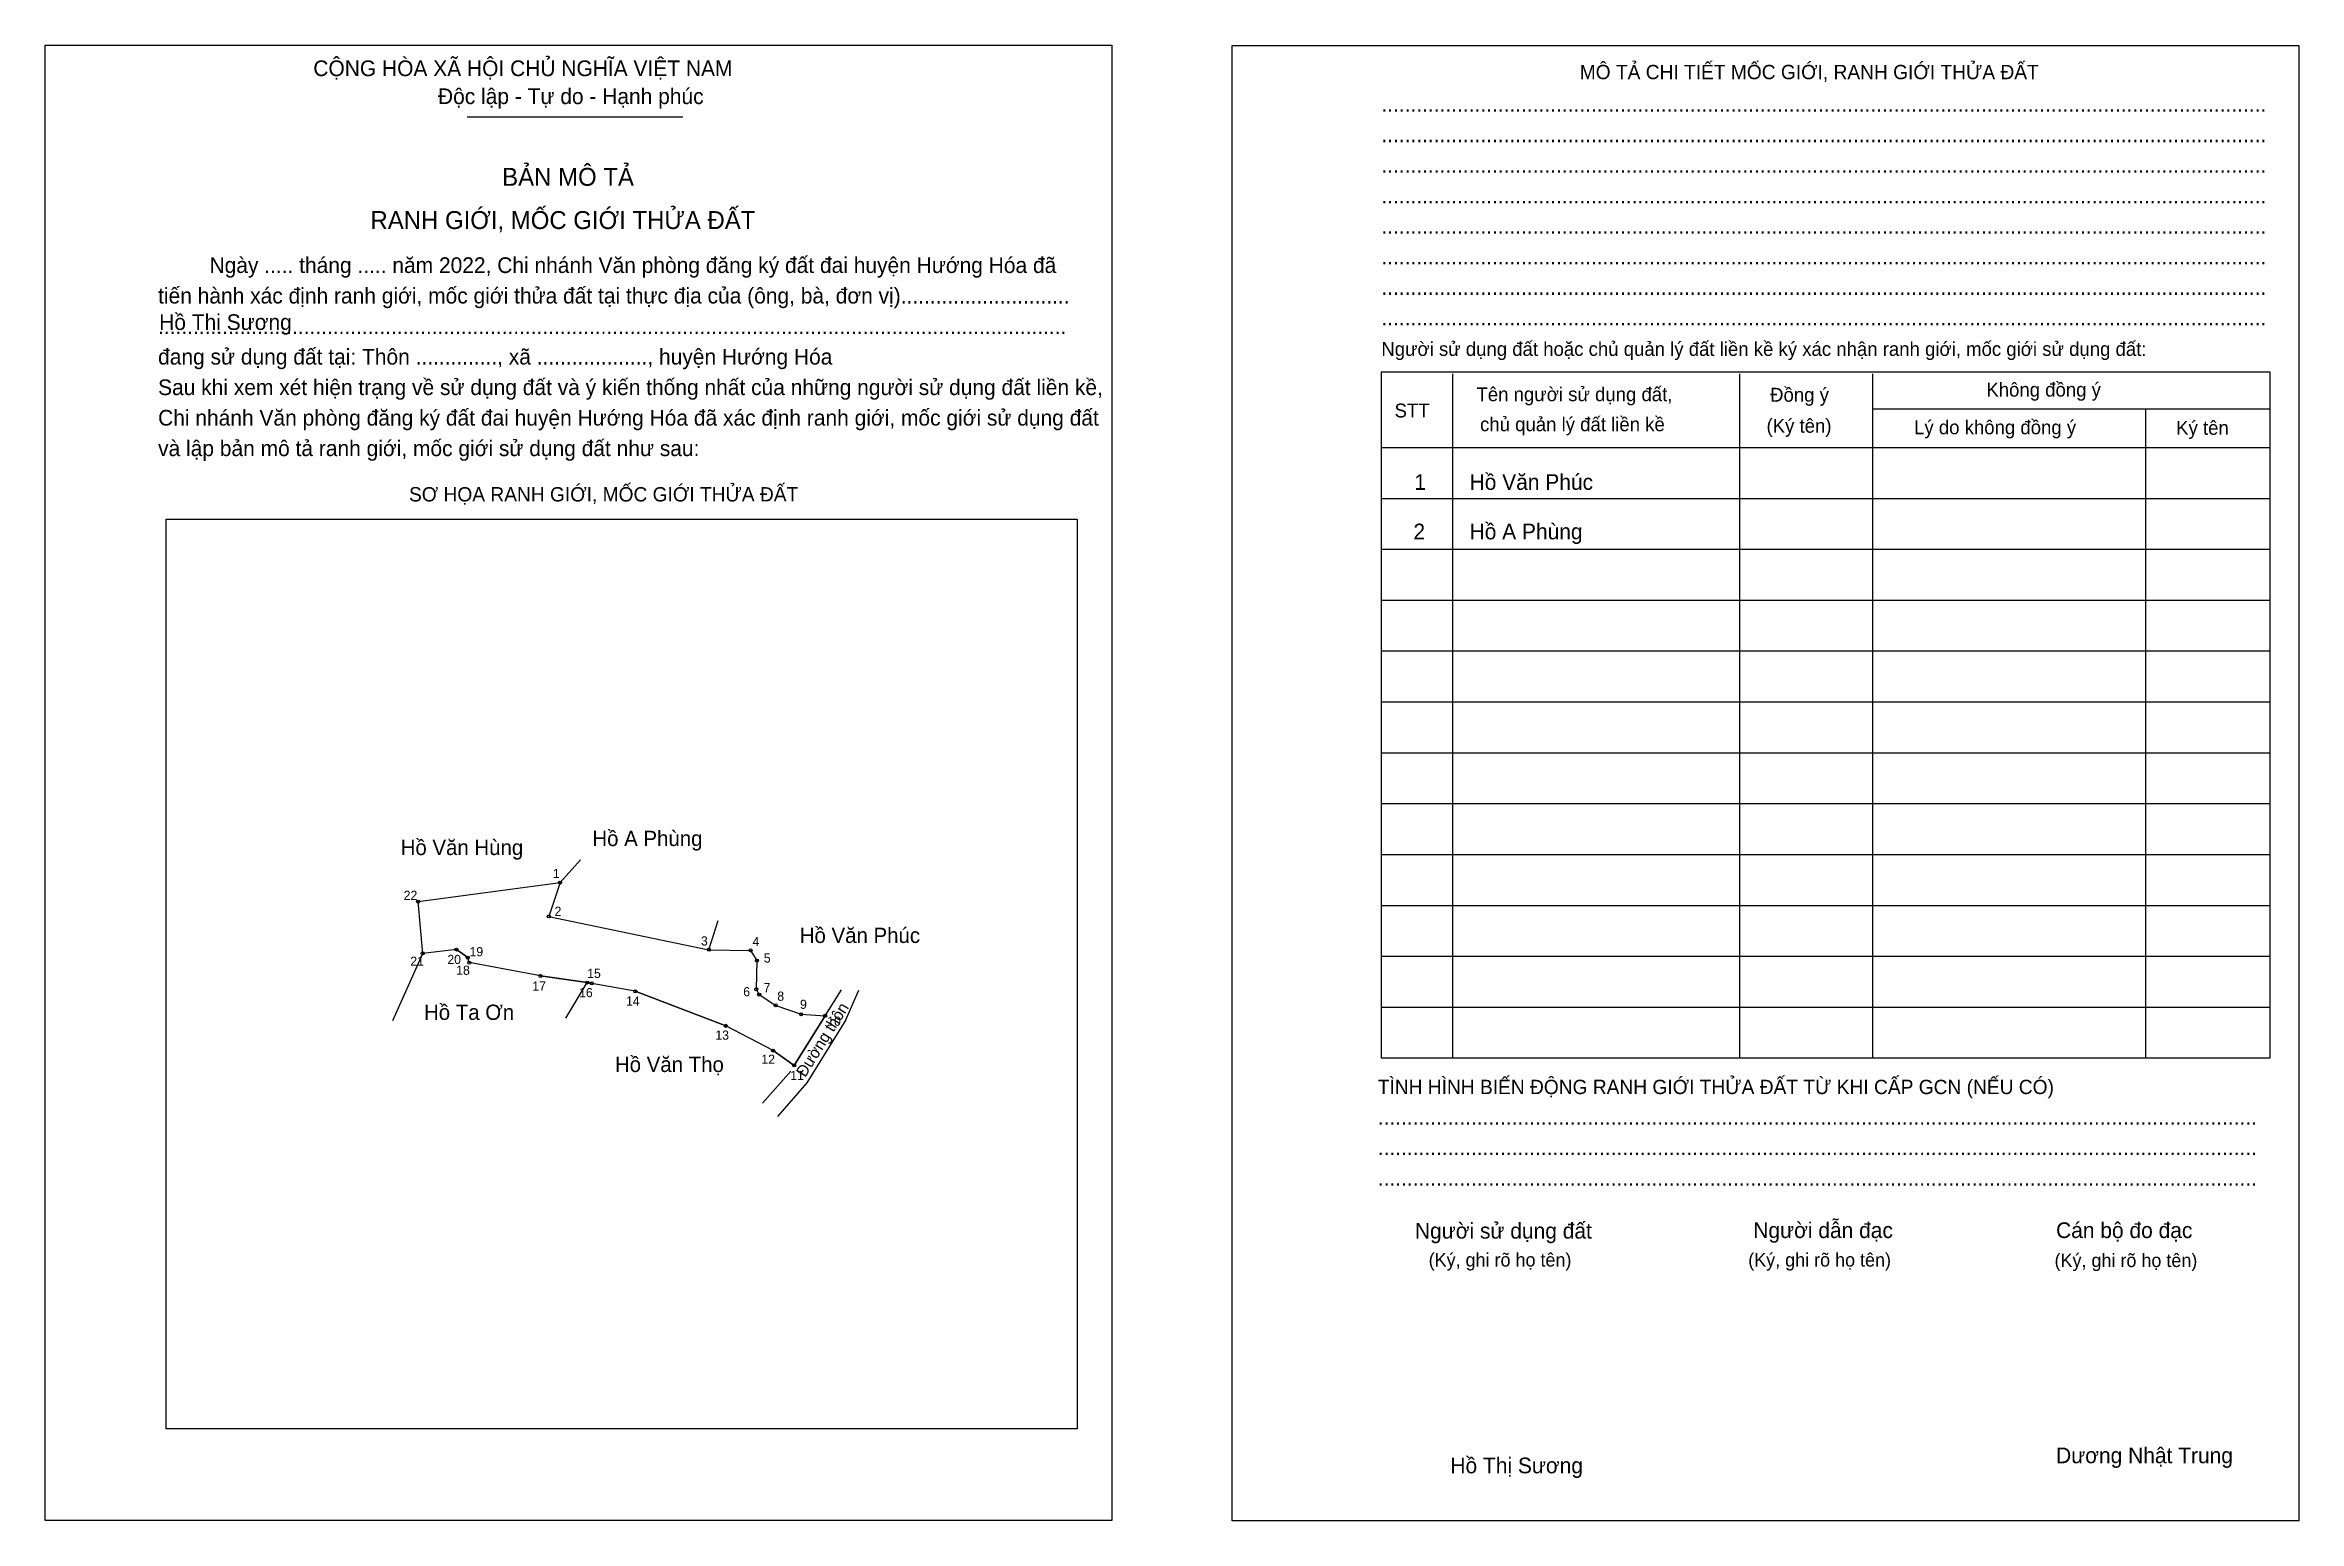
# Model space of a CAD drawing. Extents: x 547205 to 547886, y 1838538 to 1838984.
import ezdxf

# ---------------------------------------------------------------- set-up
doc = ezdxf.new("R2010")
doc.units = 0
for name, color, linetype in [('Level 1', 7, 'Continuous'), ('Level 10', 7, 'Continuous'), ('Level 11', 7, 'Continuous'), ('Level 2', 7, 'Continuous'), ('Level 25', 7, 'Continuous'), ('Level 27', 7, 'Continuous'), ('Level 36', 7, 'Continuous'), ('Level 52', 7, 'Continuous'), ('Level 55', 7, 'Continuous'), ('Level 6', 7, 'Continuous'), ('Level 9', 7, 'Continuous')]:
    doc.layers.add(name, color=color, linetype=linetype)

msp = doc.modelspace()

# ---------------------------------------------------------------- linework, layer by layer
at = {"layer": 'Level 1'}
for p, q in [((547204.7, 1838983.66), (547204.7, 1838983.66)), ((547563.28, 1838983.51), (547563.28, 1838983.51)), ((547332.23, 1838961.99), (547397.41, 1838961.99)), ((547629.9, 1838884.36), (547629.9, 1838677.6)), ((547716.6, 1838884.36), (547716.6, 1838677.6)), ((547756.72, 1838884.36), (547756.72, 1838677.6)), ((547756.72, 1838873.75), (547876.93, 1838873.75)), ((547839.27, 1838873.75), (547839.27, 1838677.6)), ((547608.38, 1838862.07), (547876.93, 1838862.07)), ((547608.38, 1838846.7), (547876.93, 1838846.7)), ((547241.3, 1838840.39), (547241.3, 1838840.39)), ((547608.38, 1838831.32), (547876.93, 1838831.32)), ((547608.38, 1838815.95), (547876.93, 1838815.95)), ((547608.38, 1838800.58), (547876.93, 1838800.58)), ((547608.38, 1838785.21), (547876.93, 1838785.21)), ((547608.38, 1838769.84), (547876.93, 1838769.84)), ((547608.38, 1838754.46), (547876.93, 1838754.46)), ((547608.38, 1838739.09), (547876.93, 1838739.09)), ((547608.38, 1838723.72), (547876.93, 1838723.72)), ((547608.38, 1838708.35), (547876.93, 1838708.35)), ((547608.38, 1838692.98), (547876.93, 1838692.98)), ((547516.46, 1838565.54), (547516.46, 1838565.54)), ((547527, 1838537.87), (547527, 1838537.87)), ((547885.58, 1838537.72), (547885.58, 1838537.72))]:
    msp.add_line(p, q, dxfattribs=at)
for points in [[(547876.93, 1838884.82), (547608.38, 1838884.82), (547608.38, 1838677.6), (547876.93, 1838677.6)], [(547241.3, 1838840.39), (547516.46, 1838840.39), (547516.46, 1838565.54), (547241.3, 1838565.54)]]:
    msp.add_lwpolyline(points, close=True, dxfattribs=at)
at = {"layer": 'Level 10'}
for p, q in [((547309.73, 1838688.91), (547318.78, 1838709.22)), ((547362.06, 1838689.65), (547368.48, 1838700.39)), ((547446.65, 1838689.1), (547450.51, 1838698.07)), ((547446.65, 1838689.1), (547434.79, 1838670.08)), ((547429.96, 1838673.66), (547421.42, 1838663.92)), ((547434.79, 1838670.08), (547425.93, 1838659.97))]:
    msp.add_line(p, q, dxfattribs=at)
msp.add_lwpolyline([(547328.97, 1838710.36), (547318.78, 1838709.22), (547317.39, 1838724.84), (547360.28, 1838730.6), (547356.88, 1838720.39), (547405.23, 1838710.32), (547417.83, 1838710.11), (547419.74, 1838707.01), (547419.54, 1838698.36), (547420.43, 1838696.75), (547425.45, 1838693.51), (547433.1, 1838690.8), (547440.37, 1838690.35), (547431.01, 1838675.34), (547424.64, 1838679.85), (547410.33, 1838687.31), (547383.01, 1838697.76), (547369.83, 1838700.15), (547368.48, 1838700.39), (547354.34, 1838702.38), (547332.86, 1838706.42), (547332.39, 1838707.92)], close=True, dxfattribs=at)
at = {"layer": 'Level 11'}
for centre in [(547360.28, 1838730.6), (547317.39, 1838724.84), (547356.88, 1838720.39), (547318.78, 1838709.22), (547328.97, 1838710.36), (547328.97, 1838710.36), (547332.39, 1838707.92), (547332.86, 1838706.42), (547405.23, 1838710.32), (547417.83, 1838710.11), (547419.74, 1838707.01), (547354.34, 1838702.38), (547368.48, 1838700.39), (547369.83, 1838700.15), (547383.01, 1838697.76), (547419.54, 1838698.36), (547420.43, 1838696.75), (547425.45, 1838693.51), (547410.33, 1838687.31), (547433.1, 1838690.8), (547440.37, 1838690.35), (547424.64, 1838679.85), (547431.01, 1838675.34)]:
    msp.add_circle(centre, 0.461, dxfattribs=at)
at = {"layer": 'Level 2'}
for points in [[(547204.7, 1838983.66), (547527, 1838983.66), (547527, 1838537.87), (547204.7, 1838537.87)], [(547563.28, 1838983.51), (547885.59, 1838983.51), (547885.59, 1838537.72), (547563.28, 1838537.72)]]:
    msp.add_lwpolyline(points, close=True, dxfattribs=at)
at = {"layer": 'Level 25'}
for p, q in [((547328.97, 1838710.36), (547332.39, 1838707.92)), ((547354.34, 1838702.38), (547368.48, 1838700.39)), ((547383.01, 1838697.76), (547410.33, 1838687.31)), ((547420.43, 1838696.75), (547425.45, 1838693.51)), ((547431.01, 1838675.34), (547440.37, 1838690.35)), ((547433.1, 1838690.8), (547440.37, 1838690.35)), ((547424.64, 1838679.85), (547431.01, 1838675.34))]:
    msp.add_line(p, q, dxfattribs=at)
at = {"layer": 'Level 27'}
for p, q in [((547360.28, 1838730.6), (547366.48, 1838737.43)), ((547405.23, 1838710.32), (547408.06, 1838719.1)), ((547440.37, 1838690.35), (547445.25, 1838698.18))]:
    msp.add_line(p, q, dxfattribs=at)

# ---------------------------------------------------------------- texts
at = {"layer": 'Level 1'}
for s, height, p in [('CỘNG HÒA XÃ HỘI CHỦ NGHĨA VIỆT NAM', 4.7343, (547285.73, 1838974.28)), ('MÔ TẢ CHI TIẾT MỐC GIỚI, RANH GIỚI THỬA ĐẤT', 4.3285, (547668.32, 1838973.35)), ('Độc lập - Tự do - Hạnh phúc', 4.7343, (547323.39, 1838965.83)), ('........................................................................................................................................................', 4.73431, (547608.38, 1838963.52)), ('........................................................................................................................................................', 4.73431, (547608.38, 1838954.3)), ('BẢN MÔ TẢ', 5.411, (547342.79, 1838941.14)), ('........................................................................................................................................................', 4.73431, (547608.38, 1838945.08)), ('RANH GIỚI, MỐC GIỚI THỬA ĐẤT', 5.4112, (547303, 1838928.08)), ('........................................................................................................................................................', 4.73431, (547608.38, 1838935.85)), ('........................................................................................................................................................', 4.73431, (547608.38, 1838926.63)), ('Ngày ..... tháng ..... năm 2022, Chi nhánh Văn phòng đăng ký đất đai huyện Hướng Hóa đã', 4.7343, (547254.37, 1838914.79)), ('........................................................................................................................................................', 4.73431, (547608.38, 1838917.41)), ('tiến hành xác định ranh giới, mốc giới thửa đất tại thực địa của (ông, bà, đơn vị).............................', 4.73431, (547238.84, 1838905.57)), ('........................................................................................................................................................', 4.73431, (547608.38, 1838908.18)), ('............................................................................................................................................................', 4.73431, (547238.84, 1838896.35)), ('........................................................................................................................................................', 4.73431, (547608.38, 1838898.96)), ('đang sử dụng đất tại: Thôn .............., xã ..................., huyện Hướng Hóa', 4.7343, (547238.84, 1838887.13)), ('Người sử dụng đất hoặc chủ quản lý đất liền kề ký xác nhận ranh giới, mốc giới sử dụng đất:', 4.1937, (547608.38, 1838889.74)), ('Sau khi xem xét hiện trạng về sử dụng đất và ý kiến thống nhất của những người sử dụng đất liền kề,', 4.7343, (547238.84, 1838877.9)), ('Tên người sử dụng đất,', 4.1937, (547637.13, 1838876.06)), ('Đồng ý', 4.194, (547725.83, 1838875.9)), ('Không đồng ý', 4.1937, (547791.16, 1838877.44)), ('Chi nhánh Văn phòng đăng ký đất đai huyện Hướng Hóa đã xác định ranh giới, mốc giới sử dụng đất', 4.7343, (547238.84, 1838868.68)), ('STT', 4.194, (547612.38, 1838871.14)), ('chủ quản lý đất liền kề', 4.1937, (547638.21, 1838866.99)), ('(Ký tên)', 4.194, (547724.75, 1838866.53)), ('Lý do không đồng ý', 4.1937, (547769.33, 1838866.07)), ('Ký tên', 4.194, (547848.5, 1838865.91)), ('và lập bản mô tả ranh giới, mốc giới sử dụng đất như sau:', 4.7343, (547238.84, 1838859.46)), ('SƠ HỌA RANH GIỚI, MỐC GIỚI THỬA ĐẤT', 4.3285, (547314.64, 1838845.76)), ('TÌNH HÌNH BIẾN ĐỘNG RANH GIỚI THỬA ĐẤT TỪ KHI CẤP GCN (NẾU CÓ)', 4.3285, (547607.31, 1838666.69)), ('.......................................................................................................................................................', 4.73431, (547607.31, 1838657.47)), ('.......................................................................................................................................................', 4.73431, (547607.31, 1838648.24)), ('.......................................................................................................................................................', 4.73431, (547607.31, 1838639.02)), ('Người sử dụng đất', 4.7343, (547618.53, 1838623.03)), ('Người dẫn đạc', 4.7343, (547720.75, 1838623.19)), ('Cán bộ đo đạc', 4.7343, (547812.22, 1838623.19)), ('(Ký, ghi rõ họ tên)', 4.0582, (547622.68, 1838614.58)), ('(Ký, ghi rõ họ tên)', 4.0582, (547719.22, 1838614.58)), ('(Ký, ghi rõ họ tên)', 4.0582, (547811.76, 1838614.43)), ('Dương Nhật Trung', 4.7343, (547812.22, 1838555.16))]:
    msp.add_text(s, height=height, dxfattribs=at).set_placement(p)
at = {"layer": 'Level 10'}
msp.add_text('Đường thôn', height=3.5, rotation=58.05423, dxfattribs=at).set_placement((547434.33, 1838671.55))
at = {"layer": 'Level 36'}
for s, height, p in [('Hồ Văn Hùng', 4.6116, (547312.12, 1838738.91)), ('Hồ A Phùng', 4.612, (547370.04, 1838741.64)), ('Hồ Văn Phúc', 4.6116, (547432.69, 1838712.35)), ('Hồ Ta Ơn', 4.612, (547319.17, 1838689.11)), ('Hồ Văn Thọ', 4.612, (547376.85, 1838673.36))]:
    msp.add_text(s, height=height, dxfattribs=at).set_placement(p)
at = {"layer": 'Level 52'}
for s, height, p in [('1', 4.73, (547618.36, 1838849.27)), ('Hồ Văn Phúc', 4.7343, (547635.04, 1838849.27)), ('2', 4.73, (547618.08, 1838834.32)), ('Hồ A Phùng', 4.734, (547635.04, 1838834.32))]:
    msp.add_text(s, height=height, dxfattribs=at).set_placement(p)
at = {"layer": 'Level 55'}
for s, p in [('1', (547360.19, 1838730.6)), ('22', (547317.17, 1838724.84)), ('2', (547356.78, 1838720.39)), ('21', (547318.58, 1838709.22)), ('20', (547328.75, 1838710.36)), ('19', (547332.17, 1838707.92)), ('18', (547332.65, 1838706.42)), ('3', (547405.14, 1838710.32)), ('4', (547417.72, 1838710.11)), ('5', (547419.64, 1838707.01)), ('17', (547354.12, 1838702.38)), ('16', (547368.26, 1838700.39)), ('15', (547369.62, 1838700.15)), ('14', (547382.79, 1838697.76)), ('6', (547419.44, 1838698.36)), ('7', (547420.33, 1838696.75)), ('8', (547425.35, 1838693.51)), ('13', (547410.12, 1838687.31)), ('9', (547433, 1838690.8)), ('10', (547440.15, 1838690.35)), ('12', (547424.42, 1838679.85)), ('11', (547430.81, 1838675.34))]:
    msp.add_text(s, height=0.307, dxfattribs=at).set_placement(p)
at = {"layer": 'Level 6'}
for p in [(547239.16, 1838897.58), (547629.24, 1838552.11)]:
    msp.add_text('Hồ Thị Sương', height=4.7346, dxfattribs=at).set_placement(p)
at = {"layer": 'Level 9'}
for s, height, p in [('1', 2.77, (547358.08, 1838731.94)), ('22', 2.767, (547313.03, 1838725.38)), ('2', 2.77, (547358.61, 1838720.54)), ('3', 2.77, (547402.83, 1838711.59)), ('4', 2.77, (547418.4, 1838711.4)), ('21', 2.767, (547315.04, 1838705.46)), ('20', 2.767, (547326.23, 1838706)), ('19', 2.767, (547332.92, 1838708.34)), ('5', 2.77, (547421.82, 1838706.43)), ('18', 2.767, (547328.89, 1838702.74)), ('17', 2.767, (547351.89, 1838697.96)), ('15', 2.767, (547368.47, 1838701.79)), ('7', 2.77, (547421.75, 1838697.47)), ('16', 2.767, (547366.03, 1838695.97)), ('14', 2.767, (547380.21, 1838693.42)), ('6', 2.77, (547415.61, 1838696.24)), ('8', 2.77, (547425.9, 1838694.89)), ('9', 2.77, (547432.78, 1838692.43)), ('13', 2.767, (547407.19, 1838683.12)), ('10', 2.767, (547441, 1838687.34)), ('12', 2.767, (547421.08, 1838675.84)), ('11', 2.767, (547429.82, 1838670.94))]:
    msp.add_text(s, height=height, dxfattribs=at).set_placement(p)

doc.saveas('drawing.dxf')
